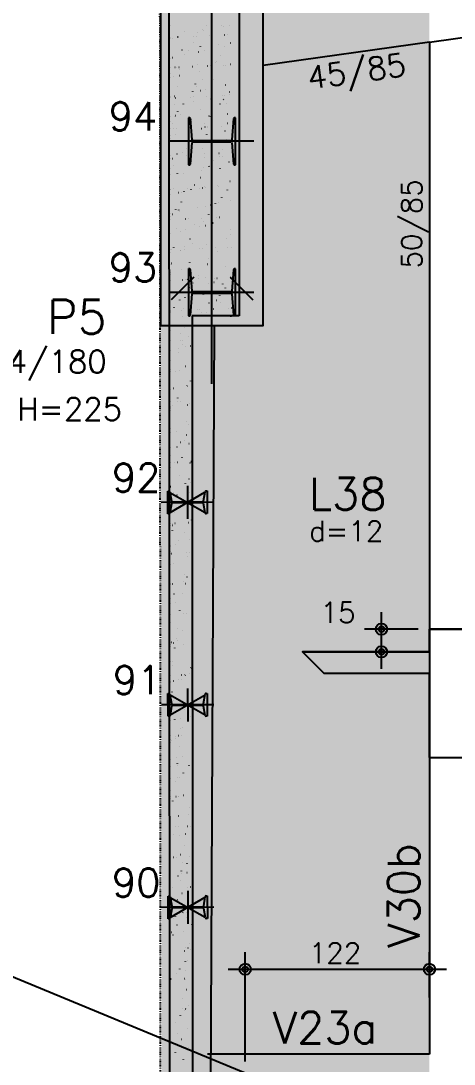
# Model space of a CAD drawing. Extents: x -40810 to 33675, y -2018 to 21213.
# Drawn here: x 14548 to 14835, y 648 to 1338 of the extents above; entities that cross this region are included whole.
import ezdxf

# ---------------------------------------------------------------- set-up
doc = ezdxf.new("R2010")
doc.units = 0
doc.linetypes.add('ESTILO_TQS_0003', pattern=[1.5, 0.5, -0.4, 0.1, -0.5])
doc.layers.get('0').update_dxf_attribs({"color": 1, "lineweight": 9})
for name, color, linetype in [('1', 5, 'Continuous'), ('10', 7, 'Continuous'), ('11', 22, 'Continuous'), ('12', 3, 'Continuous'), ('13', 7, 'Continuous'), ('133', 176, 'Continuous'), ('18', 9, 'Continuous'), ('19', 5, 'Continuous'), ('24', 5, 'ESTILO_TQS_0003'), ('242', 3, 'Continuous'), ('26', 1, 'Continuous'), ('30', 15, 'Continuous'), ('32', 4, 'Continuous'), ('42', 7, 'Continuous'), ('49', 20, 'Continuous'), ('51', 6, 'Continuous'), ('52', 21, 'Continuous'), ('6', 6, 'Continuous'), ('8', 5, 'Continuous'), ('9', 3, 'Continuous')]:
    doc.layers.add(name, color=color, linetype=linetype)
doc.styles.get("Standard").update_dxf_attribs({"font": 'romans.shx', "width": 0.8})

# ---------------------------------------------------------------- blocks, each defined once
blk = doc.blocks.new('_H9EFD498501-009')
for p, q in [((191.437375, 1799.144836), (191.437375, 1799.144836)), ((191.437375, 1799.144836), (191.437375, 1799.144836)), ((200.748983, 1794.958115), (200.758773, 1795.032473)), ((212.789581, 1796.376133), (212.79937, 1796.450491)), ((213.153777, 1795.820512), (213.199434, 1795.880014)), ((215.550775, 1798.944341), (215.596433, 1799.003842)), ((225.006389, 1799.132602), (225.016178, 1799.20696)), ((226.615727, 1798.27841), (226.688949, 1798.294643)), ((230.276837, 1799.090059), (230.350059, 1799.106292)), ((191.437375, 1791.388066), (191.437375, 1791.388066)), ((191.437375, 1791.388066), (191.437375, 1791.388066)), ((191.437375, 1790.479557), (191.437375, 1790.479557)), ((191.437375, 1790.479557), (191.437375, 1790.479557)), ((191.437375, 1790.479557), (191.437375, 1790.479557)), ((192.567403, 1790.730079), (192.640626, 1790.746312)), ((196.228513, 1791.541727), (196.301736, 1791.55796)), ((196.431315, 1791.606106), (196.506244, 1791.609377)), ((206.546678, 1792.047752), (206.621607, 1792.051024)), ((208.419894, 1792.129539), (208.494822, 1792.13281)), ((209.40851, 1794.463662), (209.481732, 1794.479895)), ((217.26147, 1792.51557), (217.336399, 1792.518842)), ((227.376834, 1792.957216), (227.451762, 1792.960488)), ((229.250049, 1793.039003), (229.324978, 1793.042274)), ((199.158195, 1782.874881), (199.167985, 1782.949239)), ((203.154871, 1782.789684), (203.200528, 1782.849185)), ((206.898754, 1787.668807), (206.944411, 1787.728308)), ((210.130507, 1781.733167), (210.203729, 1781.7494)), ((211.301582, 1785.073662), (211.311372, 1785.14802)), ((213.791617, 1782.544816), (213.864839, 1782.561049)), ((223.34218, 1786.49168), (223.351969, 1786.566038)), ((226.971613, 1785.466751), (227.044835, 1785.482984)), ((231.130713, 1787.622822), (231.17637, 1787.682323)), ((191.437375, 1777.589), (191.437375, 1777.589)), ((191.437375, 1777.589), (191.437375, 1777.589)), ((192.92329, 1777.918419), (192.996512, 1777.934652)), ((200.757873, 1779.665855), (200.80353, 1779.725356)), ((221.131807, 1774.591993), (221.177464, 1774.651494)), ((221.854181, 1775.189208), (221.863971, 1775.263567)), ((224.87569, 1779.471116), (224.921347, 1779.530618)), ((191.437375, 1771.283931), (191.437375, 1771.283931)), ((191.437375, 1771.283931), (191.437375, 1771.283931)), ((191.437375, 1771.283931), (191.437375, 1771.283931)), ((191.437375, 1767.519146), (191.437375, 1767.519146)), ((194.502849, 1771.514149), (194.548506, 1771.573651)), ((195.258862, 1771.450781), (195.333791, 1771.454052)), ((197.132077, 1771.532567), (197.207006, 1771.535839)), ((197.493986, 1770.233959), (197.503776, 1770.308317)), ((205.973654, 1771.918599), (206.048583, 1771.92187)), ((209.710794, 1772.990427), (209.720584, 1773.064786)), ((210.486394, 1768.921508), (210.559616, 1768.937741)), ((216.089017, 1772.360245), (216.163946, 1772.363517)), ((217.962233, 1772.442031), (218.037161, 1772.445303)), ((218.734809, 1771.468164), (218.780466, 1771.527666)), ((226.80381, 1772.828063), (226.878738, 1772.831335)), ((227.693611, 1772.736256), (227.766833, 1772.752489)), ((231.354721, 1773.547904), (231.427943, 1773.564137)), ((191.437375, 1764.698442), (191.437375, 1764.698442)), ((191.437375, 1764.698442), (191.437375, 1764.698442)), ((191.437375, 1764.698442), (191.437375, 1764.698442)), ((193.645288, 1765.187924), (193.71851, 1765.204157)), ((197.306398, 1765.999573), (197.37962, 1766.015806)), ((212.479785, 1763.316459), (212.525442, 1763.37596)), ((220.263393, 1763.105974), (220.273183, 1763.180332)), ((196.005988, 1758.931487), (196.015777, 1759.005846)), ((206.338904, 1755.313507), (206.384561, 1755.373008)), ((208.046585, 1760.349505), (208.056375, 1760.423864)), ((208.735902, 1758.437336), (208.781559, 1758.496837)), ((211.208391, 1756.191013), (211.281613, 1756.207246)), ((214.869501, 1757.002662), (214.942723, 1757.018895)), ((228.049497, 1759.924596), (228.12272, 1759.940829)), ((230.456721, 1755.118768), (230.502378, 1755.17827)), ((191.437375, 1751.807884), (191.437375, 1751.807884)), ((191.437375, 1751.807884), (191.437375, 1751.807884)), ((191.437375, 1751.179797), (191.437375, 1751.179797)), ((191.437375, 1751.179797), (191.437375, 1751.179797)), ((194.001174, 1752.376265), (194.074396, 1752.392498)), ((194.4152, 1746.848253), (194.424989, 1746.922612)), ((194.685838, 1751.321627), (194.760766, 1751.324899)), ((200.08388, 1747.161801), (200.129537, 1747.221303)), ((204.801201, 1751.763274), (204.87613, 1751.766545)), ((206.558587, 1749.047034), (206.568376, 1749.121392)), ((206.674417, 1751.84506), (206.749345, 1751.848332)), ((215.515993, 1752.231092), (215.590922, 1752.234363)), ((218.599184, 1750.465052), (218.608974, 1750.53941)), ((224.31584, 1747.115816), (224.361497, 1747.175318)), ((225.631357, 1752.672738), (225.706285, 1752.676009)), ((226.712838, 1750.239645), (226.758495, 1750.299147)), ((227.504572, 1752.754524), (227.579501, 1752.757796)), ((228.771495, 1747.194102), (228.844717, 1747.210335)), ((230.815992, 1753.221521), (230.825781, 1753.295879)), ((196.339998, 1742.282678), (196.385655, 1742.34218)), ((198.384282, 1740.457419), (198.457504, 1740.473652)), ((211.564278, 1743.379354), (211.6375, 1743.395586)), ((229.151783, 1740.580599), (229.161573, 1740.654957)), ((191.437375, 1738.917327), (191.437375, 1738.917327)), ((191.437375, 1738.917327), (191.437375, 1738.917327)), ((191.437375, 1738.917327), (191.437375, 1738.917327)), ((191.437375, 1735.893457), (191.437375, 1735.893457)), ((191.437375, 1735.893457), (191.437375, 1735.893457)), ((192.750991, 1734.207331), (192.76078, 1734.28169)), ((193.942999, 1739.158849), (193.988657, 1739.218351)), ((194.723172, 1739.64577), (194.796394, 1739.662003)), ((204.967799, 1736.9638), (204.977588, 1737.038158)), ((214.316934, 1734.084988), (214.362591, 1734.144489)), ((217.111186, 1739.162581), (217.120975, 1739.236939)), ((218.060816, 1738.964111), (218.106473, 1739.023612)), ((229.127382, 1734.382442), (229.200604, 1734.398675)), ((191.437375, 1731.075662), (191.437375, 1731.075662)), ((191.437375, 1731.075662), (191.437375, 1731.075662)), ((191.437375, 1731.075662), (191.437375, 1731.075662)), ((191.437375, 1726.026769), (191.437375, 1726.026769)), ((191.437375, 1726.026769), (191.437375, 1726.026769)), ((193.513385, 1731.166302), (193.588314, 1731.169574)), ((195.079058, 1726.834111), (195.15228, 1726.850344)), ((195.3866, 1731.248089), (195.461529, 1731.25136)), ((204.228177, 1731.63412), (204.303106, 1731.637392)), ((211.919935, 1730.961159), (211.965593, 1731.02066)), ((212.286275, 1730.648859), (212.359498, 1730.665092)), ((214.34354, 1732.075767), (214.418469, 1732.079038)), ((215.520398, 1727.079346), (215.530187, 1727.153705)), ((215.947385, 1731.460507), (216.020608, 1731.47674)), ((216.216756, 1732.157553), (216.291684, 1732.160824)), ((225.058332, 1732.543585), (225.133261, 1732.546856)), ((227.663784, 1729.278127), (227.673574, 1729.352486)), ((191.437375, 1724.229431), (191.437375, 1724.229431)), ((203.30359, 1724.322878), (203.313379, 1724.397236)), ((205.664912, 1722.809453), (205.710569, 1722.868955)), ((229.849379, 1721.651947), (229.922601, 1721.66818)), ((229.896871, 1722.763468), (229.942528, 1722.82297)), ((191.437375, 1713.136211), (191.437375, 1713.136211)), ((191.437375, 1713.136211), (191.437375, 1713.136211)), ((191.437375, 1713.136211), (191.437375, 1713.136211)), ((195.801056, 1714.103616), (195.874278, 1714.119849)), ((199.462166, 1714.915265), (199.535388, 1714.931497)), ((199.524031, 1714.806501), (199.569688, 1714.866003)), ((201.815591, 1713.020406), (201.825381, 1713.094765)), ((201.921029, 1717.93033), (201.966686, 1717.989832)), ((212.642162, 1717.837199), (212.715384, 1717.853432)), ((213.856189, 1714.438424), (213.865978, 1714.512783)), ((223.641848, 1714.611763), (223.687505, 1714.671264)), ((223.88588, 1712.388259), (223.960808, 1712.391531)), ((225.759095, 1712.470046), (225.834024, 1712.473317)), ((226.072997, 1717.194893), (226.082786, 1717.269251)), ((191.437375, 1710.971527), (191.437375, 1710.971527)), ((191.437375, 1710.971527), (191.437375, 1710.971527)), ((192.940361, 1711.037149), (193.015289, 1711.04042)), ((193.269007, 1706.654796), (193.314664, 1706.714297)), ((203.055724, 1711.478795), (203.130653, 1711.482067)), ((204.92894, 1711.560582), (205.003868, 1711.563853)), ((213.770516, 1711.946613), (213.845445, 1711.949885)), ((217.02527, 1705.918353), (217.098492, 1705.934586)), ((217.500967, 1706.608811), (217.546624, 1706.668312)), ((219.897965, 1709.73264), (219.943622, 1709.792141)), ((230.205266, 1708.840288), (230.278488, 1708.856521)), ((191.437375, 1704.267767), (191.437375, 1704.267767)), ((191.437375, 1700.245654), (191.437375, 1700.245654)), ((191.437375, 1700.245654), (191.437375, 1700.245654)), ((196.156942, 1701.291956), (196.230165, 1701.308189)), ((200.224803, 1700.937172), (200.234593, 1701.011531)), ((211.245943, 1698.457105), (211.2916, 1698.516607)), ((212.36819, 1703.135953), (212.37798, 1703.210311)), ((213.36416, 1705.106705), (213.437382, 1705.122938)), ((224.408788, 1704.553971), (224.418577, 1704.628329)), ((207.50206, 1693.577982), (207.547717, 1693.637484)), ((212.598063, 1691.791288), (212.672992, 1691.79456)), ((213.720046, 1692.295045), (213.793268, 1692.311278)), ((214.471279, 1691.873074), (214.546207, 1691.876346)), ((222.920789, 1693.2515), (222.930578, 1693.325858)), ((223.312855, 1692.259106), (223.387784, 1692.262377)), ((230.927263, 1696.109793), (231.000485, 1696.126026)), ((191.437375, 1690.867392), (191.437375, 1690.867392)), ((191.437375, 1690.867392), (191.437375, 1690.867392)), ((191.437375, 1690.867392), (191.437375, 1690.867392)), ((191.437375, 1687.355096), (191.437375, 1687.355096)), ((191.437375, 1687.355096), (191.437375, 1687.355096)), ((191.437375, 1687.355096), (191.437375, 1687.355096)), ((191.767908, 1690.881824), (191.842836, 1690.885095)), ((193.641123, 1690.96361), (193.716052, 1690.966882)), ((196.87894, 1688.561462), (196.952162, 1688.577695)), ((198.560594, 1688.29625), (198.570384, 1688.370609)), ((200.54005, 1689.37311), (200.613272, 1689.389343)), ((202.4827, 1691.349642), (202.557629, 1691.352913)), ((205.105062, 1690.454153), (205.150719, 1690.513655)), ((210.777402, 1691.052719), (210.787192, 1691.127077)), ((225.478996, 1685.380292), (225.524653, 1685.439793)), ((229.222879, 1690.259415), (229.268536, 1690.318916)), ((198.850038, 1682.302448), (198.895696, 1682.361949)), ((209.113193, 1678.411797), (209.122983, 1678.486155)), ((214.442044, 1679.56455), (214.515266, 1679.580783)), ((218.103154, 1680.376199), (218.176376, 1680.392432)), ((221.330001, 1681.168265), (221.33979, 1681.242624)), ((223.081998, 1682.256463), (223.127655, 1682.315964)), ((231.28315, 1683.298134), (231.356372, 1683.314367)), ((191.437375, 1674.464538), (191.437375, 1674.464538)), ((191.437375, 1674.464538), (191.437375, 1674.464538)), ((191.437375, 1672.642077), (191.437375, 1672.642077)), ((191.437375, 1672.642077), (191.437375, 1672.642077)), ((191.437375, 1670.763258), (191.437375, 1670.763258)), ((191.437375, 1670.763258), (191.437375, 1670.763258)), ((191.437375, 1670.763258), (191.437375, 1670.763258)), ((192.709158, 1674.299496), (192.754815, 1674.358998)), ((195.106156, 1677.423325), (195.151813, 1677.482826)), ((197.072596, 1676.993779), (197.082385, 1677.068137)), ((197.234827, 1675.749802), (197.308049, 1675.766035)), ((201.310247, 1671.194317), (201.385176, 1671.197588)), ((203.183462, 1671.276103), (203.258391, 1671.279374)), ((212.025039, 1671.662135), (212.099968, 1671.665406)), ((216.826974, 1674.104757), (216.872631, 1674.164259)), ((222.140402, 1672.103781), (222.215331, 1672.107052)), ((224.013618, 1672.185567), (224.088547, 1672.188839)), ((195.481808, 1664.910544), (195.491597, 1664.984903)), ((201.617934, 1663.830956), (201.691156, 1663.847189)), ((207.625195, 1667.109325), (207.634984, 1667.183684)), ((210.686093, 1666.101806), (210.731751, 1666.161307)), ((213.083092, 1669.225634), (213.128749, 1669.285136)), ((214.79793, 1666.752891), (214.871152, 1666.769124)), ((219.665792, 1668.527343), (219.675582, 1668.601702)), ((230.929106, 1664.041307), (230.938896, 1664.115666)), ((191.437375, 1661.573981), (191.437375, 1661.573981)), ((191.437375, 1661.573981), (191.437375, 1661.573981)), ((191.437375, 1661.573981), (191.437375, 1661.573981)), ((197.956824, 1663.019308), (198.030046, 1663.035541)), ((204.43107, 1657.9501), (204.476727, 1658.009601)), ((218.177793, 1657.224872), (218.187583, 1657.29923)), ((228.663029, 1657.904115), (228.708686, 1657.963616)), ((231.060028, 1661.027944), (231.105685, 1661.087445)), ((191.437375, 1650.659123), (191.437375, 1650.659123)), ((191.895646, 1650.679132), (191.970575, 1650.682403)), ((193.817599, 1652.269623), (193.827388, 1652.343981)), ((198.312711, 1650.207648), (198.385933, 1650.223881)), ((200.687187, 1653.070977), (200.732844, 1653.130478)), ((200.737223, 1651.065163), (200.812152, 1651.068435)), ((206.034407, 1655.026091), (206.044196, 1655.100449)), ((210.852586, 1651.50681), (210.927515, 1651.510081)), ((212.725802, 1651.588596), (212.80073, 1651.591867)), ((215.519928, 1654.022396), (215.59315, 1654.038629)), ((219.181038, 1654.834045), (219.25426, 1654.850278)), ((221.567378, 1651.974627), (221.642307, 1651.977899)), ((229.338318, 1651.958073), (229.348108, 1652.032431)), ((231.682742, 1652.416274), (231.75767, 1652.419545)), ((191.437375, 1648.683423), (191.437375, 1648.683423)), ((191.437375, 1648.683423), (191.437375, 1648.683423)), ((198.290189, 1649.947148), (198.335846, 1650.00665)), ((216.587005, 1645.141638), (216.596795, 1645.215996)), ((218.664123, 1644.873286), (218.70978, 1644.932788)), ((222.408006, 1649.752409), (222.453663, 1649.811911)), ((191.437375, 1641.016388), (191.437375, 1641.016388)), ((192.035165, 1641.795443), (192.080822, 1641.854944)), ((192.3296, 1640.967151), (192.33939, 1641.041509)), ((199.034708, 1637.477153), (199.107931, 1637.493386)), ((202.695818, 1638.288802), (202.769041, 1638.305035)), ((204.370198, 1642.385169), (204.379987, 1642.459527)), ((215.875814, 1641.210737), (215.949037, 1641.22697)), ((216.267125, 1641.749458), (216.312782, 1641.808959)), ((227.674109, 1639.317151), (227.683899, 1639.391509)), ((191.437375, 1635.792865), (191.437375, 1635.792865)), ((191.437375, 1635.792865), (191.437375, 1635.792865)), ((191.437375, 1635.792865), (191.437375, 1635.792865)), ((191.437375, 1634.190031), (191.437375, 1634.190031)), ((191.437375, 1634.190031), (191.437375, 1634.190031)), ((191.437375, 1634.190031), (191.437375, 1634.190031)), ((191.437375, 1630.554988), (191.437375, 1630.554988)), ((191.437375, 1630.554988), (191.437375, 1630.554988)), ((191.437375, 1630.554988), (191.437375, 1630.554988)), ((199.56477, 1630.909838), (199.639699, 1630.91311)), ((201.437985, 1630.991624), (201.512914, 1630.994896)), ((202.882199, 1631.082698), (202.891989, 1631.157056)), ((210.012101, 1633.597752), (210.057758, 1633.657253)), ((210.279562, 1631.377656), (210.354491, 1631.380928)), ((214.922797, 1632.500716), (214.932586, 1632.575074)), ((220.394925, 1631.819302), (220.469854, 1631.822574)), ((222.268141, 1631.901089), (222.343069, 1631.90436)), ((231.109718, 1632.28712), (231.184646, 1632.290392)), ((191.437375, 1622.902307), (191.437375, 1622.902307)), ((191.437375, 1622.902307), (191.437375, 1622.902307)), ((199.390595, 1624.665494), (199.463817, 1624.681727)), ((203.87122, 1625.5948), (203.916877, 1625.654302)), ((206.268218, 1628.718629), (206.313875, 1628.77813)), ((216.597812, 1628.480242), (216.671034, 1628.496475)), ((220.258922, 1629.291891), (220.332144, 1629.308124)), ((226.186111, 1628.01468), (226.1959, 1628.089038)), ((227.989037, 1625.400061), (228.034694, 1625.459563)), ((197.616197, 1617.443095), (197.661854, 1617.502596)), ((201.291411, 1618.999463), (201.301201, 1619.073822)), ((213.434798, 1621.198244), (213.444587, 1621.272603)), ((216.953699, 1615.668582), (217.026921, 1615.684815)), ((221.848156, 1617.39711), (221.893813, 1617.456611)), ((224.245154, 1620.520938), (224.290811, 1620.58044)), ((224.595323, 1615.931445), (224.605112, 1616.005804)), ((191.437375, 1610.450854), (191.437375, 1610.450854)), ((191.437375, 1610.450854), (191.437375, 1610.450854)), ((191.437375, 1610.01175), (191.437375, 1610.01175)), ((191.437375, 1610.01175), (191.437375, 1610.01175)), ((191.437375, 1610.01175), (191.437375, 1610.01175)), ((191.437375, 1609.390698), (191.437375, 1609.390698)), ((191.437375, 1609.390698), (191.437375, 1609.390698)), ((191.475316, 1609.440143), (191.520973, 1609.499644)), ((193.872314, 1612.563972), (193.917971, 1612.623473)), ((198.991746, 1610.780685), (199.066675, 1610.783956)), ((200.112592, 1611.934999), (200.185815, 1611.951232)), ((203.773703, 1612.746648), (203.846925, 1612.762881)), ((209.107109, 1611.222331), (209.182038, 1611.225602)), ((210.980325, 1611.304117), (211.055253, 1611.307389)), ((211.84401, 1609.11501), (211.853799, 1609.189368)), ((215.593132, 1609.245404), (215.63879, 1609.304906)), ((219.821901, 1611.690149), (219.89683, 1611.69342)), ((229.937265, 1612.131795), (230.012193, 1612.135067)), ((231.81048, 1612.213582), (231.885409, 1612.216853)), ((199.627202, 1606.358541), (199.636992, 1606.4329)), ((211.562931, 1606.980001), (211.562931, 1606.980001)), ((211.562931, 1606.980001), (211.562931, 1606.980001)), ((213.854828, 1606.980001), (213.854828, 1606.980001)), ((223.416843, 1606.980001), (223.416843, 1606.980001)), ((223.416843, 1606.980001), (223.416843, 1606.980001)), ((191.437375, 1597.121192), (191.437375, 1597.121192)), ((191.437375, 1597.121192), (191.437375, 1597.121192)), ((198.139204, 1595.05607), (198.148993, 1595.130428)), ((200.468479, 1599.12334), (200.541701, 1599.139573)), ((191.437375, 1590.346719), (191.437375, 1590.346719)), ((191.437375, 1590.346719), (191.437375, 1590.346719)), ((191.437375, 1590.346719), (191.437375, 1590.346719)), ((197.819293, 1590.62536), (197.894222, 1590.628631)), ((199.453345, 1588.211624), (199.499002, 1588.271125)), ((199.692508, 1590.707146), (199.767437, 1590.710417)), ((203.197228, 1593.090747), (203.242885, 1593.150248)), ((191.437375, 1584.230634), (191.437375, 1584.230634)), ((191.437375, 1584.230634), (191.437375, 1584.230634)), ((191.437375, 1584.230634), (191.437375, 1584.230634)), ((196.548416, 1582.972836), (196.558205, 1583.047194)), ((197.056347, 1585.087795), (197.102004, 1585.147296)), ((201.190477, 1586.392845), (201.263699, 1586.409078)), ((204.851587, 1587.204493), (204.924809, 1587.220726)), ((191.437375, 1577.765009), (191.437375, 1577.765009)), ((191.437375, 1577.765009), (191.437375, 1577.765009)), ((191.437375, 1571.340077), (191.437375, 1571.340077)), ((191.437375, 1571.340077), (191.437375, 1571.340077)), ((191.437375, 1570.242584), (191.437375, 1570.242584)), ((191.437375, 1570.242584), (191.437375, 1570.242584)), ((194.884207, 1570.331914), (194.893996, 1570.406272)), ((197.246269, 1570.496206), (197.321198, 1570.499478)), ((201.546363, 1573.581185), (201.619585, 1573.597418)), ((202.268361, 1560.850691), (202.341583, 1560.866924)), ((202.637378, 1560.735447), (202.683035, 1560.794948)), ((205.034376, 1563.859276), (205.080033, 1563.918777)), ((205.436806, 1560.44746), (205.446595, 1560.521819)), ((191.437375, 1558.449519), (191.437375, 1558.449519)), ((191.437375, 1558.449519), (191.437375, 1558.449519)), ((191.437375, 1558.449519), (191.437375, 1558.449519)), ((193.396208, 1559.029442), (193.405998, 1559.103801)), ((191.437375, 1550.13845), (191.437375, 1550.13845)), ((191.437375, 1550.13845), (191.437375, 1550.13845)), ((191.437375, 1550.13845), (191.437375, 1550.13845)), ((191.80542, 1546.946208), (191.81521, 1547.020566)), ((192.638472, 1547.704618), (192.684129, 1547.76412)), ((196.073816, 1550.340881), (196.148745, 1550.344153)), ((196.382355, 1552.583741), (196.428012, 1552.643243)), ((197.947031, 1550.422667), (198.02196, 1550.425939)), ((202.624247, 1548.039031), (202.69747, 1548.055264)), ((203.948807, 1549.144989), (203.958596, 1549.219347)), ((191.437375, 1546.139319), (191.437375, 1546.139319)), ((191.437375, 1546.139319), (191.437375, 1546.139319)), ((191.437375, 1546.139319), (191.437375, 1546.139319)), ((191.437375, 1545.558961), (191.437375, 1545.558961)), ((191.437375, 1545.558961), (191.437375, 1545.558961)), ((191.437375, 1544.150631), (191.437375, 1544.150631)), ((191.437375, 1544.150631), (191.437375, 1544.150631)), ((191.437375, 1532.668404), (191.437375, 1532.668404)), ((191.437375, 1532.668404), (191.437375, 1532.668404)), ((191.437375, 1532.668404), (191.437375, 1532.668404)), ((202.358019, 1537.061755), (202.367808, 1537.136113)), ((203.346245, 1535.308536), (203.419467, 1535.324769)), ((191.437375, 1530.034315), (191.437375, 1530.034315)), ((191.437375, 1530.034315), (191.437375, 1530.034315)), ((195.500792, 1530.211728), (195.575721, 1530.214999)), ((201.963386, 1528.231393), (202.009043, 1528.290895)), ((205.616155, 1530.653374), (205.691084, 1530.656645)), ((191.437375, 1519.777846), (191.437375, 1519.777846)), ((191.437375, 1519.777846), (191.437375, 1519.777846)), ((195.822505, 1520.228441), (195.868162, 1520.287943)), ((198.219503, 1523.35227), (198.26516, 1523.411772)), ((200.69381, 1524.420833), (200.703599, 1524.495191)), ((203.702132, 1522.496877), (203.775354, 1522.51311)), ((191.437375, 1514.513629), (191.437375, 1514.513629)), ((191.437375, 1514.513629), (191.437375, 1514.513629)), ((199.205811, 1513.118361), (199.215601, 1513.19272)), ((191.437375, 1509.93018), (191.437375, 1509.93018)), ((191.437375, 1509.93018), (191.437375, 1509.93018)), ((191.437375, 1509.93018), (191.437375, 1509.93018)), ((191.437375, 1506.887288), (191.437375, 1506.887288)), ((191.437375, 1506.887288), (191.437375, 1506.887288)), ((191.437375, 1506.887288), (191.437375, 1506.887288)), ((194.328339, 1510.056403), (194.403268, 1510.059674)), ((196.201554, 1510.138189), (196.276483, 1510.14146)), ((204.424129, 1509.766382), (204.497351, 1509.782615)), ((205.043131, 1510.52422), (205.11806, 1510.527492)), ((197.615023, 1501.035127), (197.624813, 1501.109485)), ((203.800534, 1498.999922), (203.846192, 1499.059424)), ((191.437375, 1493.996731), (191.437375, 1493.996731)), ((191.60002, 1494.032788), (191.673242, 1494.049021)), ((201.403536, 1495.876093), (201.449193, 1495.935595)), ((204.780016, 1496.954723), (204.853238, 1496.970956)), ((191.437375, 1489.826046), (191.437375, 1489.826046)), ((191.437375, 1489.826046), (191.437375, 1489.826046)), ((193.755315, 1489.927249), (193.830243, 1489.930521)), ((195.148513, 1487.724388), (195.19417, 1487.783889)), ((195.950814, 1488.394205), (195.960604, 1488.468563)), ((203.870678, 1490.368895), (203.945607, 1490.372167)), ((205.743894, 1490.450682), (205.818822, 1490.453953)), ((191.437375, 1482.88794), (191.450287, 1482.904766)), ((191.437375, 1481.106173), (191.437375, 1481.106173)), ((191.437375, 1481.106173), (191.437375, 1481.106173)), ((191.437375, 1481.106173), (191.437375, 1481.106173)), ((205.502013, 1484.224228), (205.575235, 1484.240461)), ((194.462816, 1477.091734), (194.472605, 1477.166092)), ((205.623341, 1471.824935), (205.63313, 1471.899293)), ((205.8579, 1471.412569), (205.931122, 1471.428801)), ((191.437375, 1469.721911), (191.437375, 1469.721911)), ((191.437375, 1469.721911), (191.437375, 1469.721911)), ((191.437375, 1469.721911), (191.437375, 1469.721911)), ((191.437375, 1468.215615), (191.437375, 1468.215615)), ((192.582862, 1469.771924), (192.657791, 1469.775195)), ((192.677904, 1468.490634), (192.751126, 1468.506867)), ((192.872028, 1465.008499), (192.881817, 1465.082858)), ((194.456077, 1469.85371), (194.531006, 1469.856982)), ((203.297654, 1470.239742), (203.372583, 1470.243013)), ((196.985661, 1458.492917), (197.031318, 1458.552418)), ((200.729544, 1463.37204), (200.775201, 1463.431541)), ((203.959132, 1459.184013), (203.968921, 1459.258371)), ((191.437375, 1455.325058), (191.437375, 1455.325058)), ((191.437375, 1455.325058), (191.437375, 1455.325058)), ((191.437375, 1455.325058), (191.437375, 1455.325058)), ((191.437375, 1454.111232), (191.437375, 1454.111232)), ((191.437375, 1454.111232), (191.437375, 1454.111232)), ((191.437375, 1451.26225), (191.437375, 1451.26225)), ((191.437375, 1451.26225), (191.437375, 1451.26225)), ((194.588663, 1455.369088), (194.63432, 1455.42859)), ((202.125201, 1450.084417), (202.20013, 1450.087688)), ((203.998416, 1450.166203), (204.073345, 1450.169475)), ((191.437375, 1449.617776), (191.437375, 1449.617776)), ((191.437375, 1449.617776), (191.437375, 1449.617776)), ((192.009838, 1449.642771), (192.084766, 1449.646042)), ((193.755788, 1442.94848), (193.82901, 1442.964712)), ((202.471133, 1447.881541), (202.480922, 1447.9559)), ((191.437375, 1442.4345), (191.437375, 1442.4345)), ((191.437375, 1429.543942), (191.437375, 1429.543942)), ((191.437375, 1429.543942), (191.437375, 1429.543942)), ((191.437375, 1429.543942), (191.437375, 1429.543942)), ((191.437375, 1429.513642), (191.437375, 1429.513642)), ((192.7106, 1429.569232), (192.785529, 1429.572503)), ((200.169694, 1431.01674), (200.215351, 1431.076242)), ((200.880345, 1435.798307), (200.890134, 1435.872665)), ((201.552177, 1429.955263), (201.627106, 1429.958535)), ((202.566693, 1434.140569), (202.61235, 1434.20007)), ((193.914671, 1422.865035), (193.960328, 1422.924536)), ((199.216136, 1423.157385), (199.225926, 1423.231743)), ((191.437375, 1419.63656), (191.437375, 1419.63656)), ((191.437375, 1416.653384), (191.437375, 1416.653384)), ((194.833672, 1417.406325), (194.906894, 1417.422558)), ((191.437375, 1409.409507), (191.437375, 1409.409507)), ((191.437375, 1409.409507), (191.437375, 1409.409507)), ((191.437375, 1409.409507), (191.437375, 1409.409507)), ((197.728137, 1411.854914), (197.737927, 1411.929272)), ((200.379724, 1409.799938), (200.454653, 1409.80321)), ((202.252939, 1409.881725), (202.327868, 1409.884996)), ((191.437375, 1403.762827), (191.437375, 1403.762827)), ((191.437375, 1403.762827), (191.437375, 1403.762827)), ((191.528449, 1403.783017), (191.601671, 1403.79925)), ((205.750726, 1406.664392), (205.796383, 1406.723894)), ((196.13735, 1399.771679), (196.147139, 1399.846038)), ((199.495702, 1398.512687), (199.541359, 1398.572188)), ((191.437375, 1390.872269), (191.437375, 1390.872269)), ((191.437375, 1390.872269), (191.437375, 1390.872269)), ((191.437375, 1390.872269), (191.437375, 1390.872269)), ((191.437375, 1389.305372), (191.437375, 1389.305372)), ((191.437375, 1389.305372), (191.437375, 1389.305372)), ((191.437375, 1388.010871), (191.437375, 1388.010871)), ((191.437375, 1388.010871), (191.437375, 1388.010871)), ((192.250446, 1391.052523), (192.323668, 1391.068756)), ((193.354821, 1390.509735), (193.400478, 1390.569236)), ((195.751819, 1393.633564), (195.797476, 1393.693065)), ((195.911556, 1391.864171), (195.984778, 1391.880404)), ((199.8067, 1389.670785), (199.881629, 1389.674056)), ((194.473141, 1387.130757), (194.48293, 1387.205116)), ((205.736455, 1382.644721), (205.746244, 1382.71908)), ((191.437375, 1377.981711), (191.437375, 1377.981711)), ((191.437375, 1377.981711), (191.437375, 1377.981711)), ((192.606333, 1378.240863), (192.679555, 1378.257096)), ((192.985142, 1375.828286), (192.994931, 1375.902644)), ((205.076733, 1374.160339), (205.12239, 1374.21984)), ((191.437375, 1369.201238), (191.437375, 1369.201238)), ((191.437375, 1369.201238), (191.437375, 1369.201238)), ((191.437375, 1369.201238), (191.437375, 1369.201238)), ((198.634247, 1369.51546), (198.709176, 1369.518731)), ((200.507462, 1369.597246), (200.582391, 1369.600518)), ((201.332851, 1369.281216), (201.378508, 1369.340717)), ((204.145667, 1370.561487), (204.155456, 1370.635845)), ((191.437375, 1365.091154), (191.437375, 1365.091154)), ((191.437375, 1365.091154), (191.437375, 1365.091154)), ((191.437375, 1365.091154), (191.437375, 1365.091154)), ((191.437375, 1364.071832), (191.437375, 1364.071832)), ((191.437375, 1364.071832), (191.437375, 1364.071832)), ((191.437375, 1364.071832), (191.437375, 1364.071832)), ((193.32833, 1365.510368), (193.401553, 1365.526601)), ((196.98944, 1366.322017), (197.062663, 1366.33825)), ((198.935852, 1366.157387), (198.98151, 1366.216888)), ((191.437375, 1356.385181), (191.437375, 1356.385181)), ((192.680829, 1358.005681), (192.726486, 1358.065183)), ((202.481458, 1357.920565), (202.491247, 1357.994923)), ((191.437375, 1352.200596), (191.437375, 1352.200596)), ((191.437375, 1352.200596), (191.437375, 1352.200596)), ((191.437375, 1349.097103), (191.437375, 1349.097103)), ((191.437375, 1349.097103), (191.437375, 1349.097103)), ((193.684217, 1352.698709), (193.757439, 1352.714942)), ((198.061223, 1349.386306), (198.136152, 1349.389578)), ((200.993459, 1346.618094), (201.003249, 1346.692452)), ((194.406214, 1339.968214), (194.479437, 1339.984447)), ((198.067325, 1340.779863), (198.140547, 1340.796096)), ((204.516884, 1341.805039), (204.562541, 1341.86454)), ((191.437375, 1339.310038), (191.437375, 1339.310038)), ((191.437375, 1339.310038), (191.437375, 1339.310038)), ((191.437375, 1339.310038), (191.437375, 1339.310038)), ((198.26186, 1333.653333), (198.307517, 1333.712835)), ((199.402671, 1334.534859), (199.412461, 1334.609218)), ((191.437375, 1328.992968), (191.437375, 1328.992968)), ((191.437375, 1328.992968), (191.437375, 1328.992968)), ((191.437375, 1328.992968), (191.437375, 1328.992968)), ((191.437375, 1326.419481), (191.437375, 1326.419481)), ((191.437375, 1326.419481), (191.437375, 1326.419481)), ((192.120979, 1325.650381), (192.166636, 1325.709883)), ((194.517977, 1328.77421), (194.563634, 1328.833712)), ((194.762101, 1327.156555), (194.835323, 1327.172788)), ((196.88877, 1329.230981), (196.963699, 1329.234253)), ((198.761985, 1329.312768), (198.836914, 1329.316039)), ((191.437375, 1324.759492), (191.437375, 1324.759492)), ((191.437375, 1324.759492), (191.437375, 1324.759492)), ((197.738462, 1321.893937), (197.748252, 1321.968296)), ((191.437375, 1313.528923), (191.437375, 1313.528923)), ((191.437375, 1313.528923), (191.437375, 1313.528923)), ((191.437375, 1313.528923), (191.437375, 1313.528923)), ((195.484099, 1314.42606), (195.557321, 1314.442293)), ((199.145209, 1315.237708), (199.218431, 1315.253941)), ((191.437375, 1308.888834), (191.437375, 1308.888834)), ((191.437375, 1308.888834), (191.437375, 1308.888834)), ((196.250464, 1310.591466), (196.260253, 1310.665824)), ((196.315746, 1309.101828), (196.390675, 1309.105099)), ((203.842891, 1309.300985), (203.888549, 1309.360487)), ((191.437375, 1300.638365), (191.437375, 1300.638365)), ((191.437375, 1300.638365), (191.437375, 1300.638365)), ((194.659676, 1298.508232), (194.669465, 1298.58259)), ((195.839985, 1301.6144), (195.913207, 1301.630633)), ((197.702011, 1301.298033), (197.747668, 1301.357535)), ((200.099009, 1304.421862), (200.144666, 1304.481364)), ((191.437375, 1293.133802), (191.437375, 1293.133802)), ((191.446987, 1293.146328), (191.492644, 1293.205829)), ((205.746779, 1292.683745), (205.756569, 1292.758103)), ((191.437375, 1288.784699), (191.437375, 1288.784699)), ((191.437375, 1288.784699), (191.437375, 1288.784699)), ((191.437375, 1288.784699), (191.437375, 1288.784699)), ((191.437375, 1287.747808), (191.437375, 1287.747808)), ((191.437375, 1287.747808), (191.437375, 1287.747808)), ((191.437375, 1287.747808), (191.437375, 1287.747808)), ((192.995467, 1285.86731), (193.005256, 1285.941668)), ((195.143293, 1288.946503), (195.218222, 1288.949774)), ((196.561983, 1288.883906), (196.635205, 1288.900139)), ((197.016508, 1289.028289), (197.091437, 1289.03156)), ((200.223093, 1289.695554), (200.296315, 1289.711787)), ((205.858085, 1289.414321), (205.933014, 1289.417592)), ((204.258781, 1281.381274), (204.26857, 1281.455632)), ((205.68004, 1280.069514), (205.725697, 1280.129016)), ((191.437375, 1274.85725), (191.437375, 1274.85725)), ((191.437375, 1274.85725), (191.437375, 1274.85725)), ((191.437375, 1274.032432), (191.437375, 1274.032432)), ((191.437375, 1274.032432), (191.437375, 1274.032432)), ((191.437375, 1274.032432), (191.437375, 1274.032432)), ((191.507468, 1274.564838), (191.517257, 1274.639197)), ((196.917869, 1276.072246), (196.991092, 1276.088479)), ((203.283042, 1276.945685), (203.328699, 1277.005187)), ((191.437375, 1268.680564), (191.437375, 1268.680564)), ((191.437375, 1268.680564), (191.437375, 1268.680564)), ((193.284135, 1263.914857), (193.329792, 1263.974358)), ((194.570269, 1268.817349), (194.645198, 1268.820621)), ((197.028018, 1268.79398), (197.073675, 1268.853481)), ((201.300977, 1264.1534), (201.374199, 1264.169633)), ((202.667993, 1269.298039), (202.677782, 1269.372398)), ((204.685632, 1269.258996), (204.760561, 1269.262267)), ((191.437375, 1261.966692), (191.437375, 1261.966692)), ((191.437375, 1261.966692), (191.437375, 1261.966692)), ((191.437375, 1261.966692), (191.437375, 1261.966692)), ((191.437375, 1261.508112), (191.437375, 1261.508112)), ((191.437375, 1261.508112), (191.437375, 1261.508112)), ((191.437375, 1261.508112), (191.437375, 1261.508112)), ((197.639867, 1263.341751), (197.713089, 1263.357984)), ((201.003784, 1256.657117), (201.013573, 1256.731476)), ((197.995754, 1250.530092), (198.068976, 1250.546325)), ((191.437375, 1249.076135), (191.437375, 1249.076135)), ((191.437375, 1249.076135), (191.437375, 1249.076135)), ((191.437375, 1248.576429), (191.437375, 1248.576429)), ((191.437375, 1248.576429), (191.437375, 1248.576429)), ((191.437375, 1248.576429), (191.437375, 1248.576429)), ((193.397816, 1248.662024), (193.472745, 1248.665296)), ((195.271031, 1248.743811), (195.34596, 1248.747082)), ((199.515785, 1245.354646), (199.525575, 1245.429004)), ((202.609049, 1244.441632), (202.654707, 1244.501133)), ((204.112608, 1249.129842), (204.187537, 1249.133114)), ((191.437375, 1236.185577), (191.437375, 1236.185577)), ((191.437375, 1236.185577), (191.437375, 1236.185577)), ((191.437375, 1236.185577), (191.437375, 1236.185577)), ((196.468169, 1236.43868), (196.513826, 1236.498182)), ((198.717751, 1237.799597), (198.790973, 1237.81583)), ((198.865167, 1239.562509), (198.910824, 1239.62201)), ((202.378861, 1238.611246), (202.452083, 1238.627479)), ((191.437375, 1229.882423), (191.437375, 1229.882423)), ((191.437375, 1229.882423), (191.437375, 1229.882423)), ((197.924997, 1233.271412), (197.934787, 1233.34577)), ((202.940155, 1228.974517), (203.015084, 1228.977788)), ((204.813371, 1229.056303), (204.888299, 1229.059575)), ((191.437375, 1228.472295), (191.437375, 1228.472295)), ((191.437375, 1228.472295), (191.437375, 1228.472295)), ((191.437375, 1223.295019), (191.437375, 1223.295019)), ((191.437375, 1223.295019), (191.437375, 1223.295019)), ((192.824792, 1228.532871), (192.89972, 1228.536142)), ((199.073638, 1224.987938), (199.14686, 1225.004171)), ((196.260788, 1220.63049), (196.270578, 1220.704848)), ((204.446198, 1215.210161), (204.491855, 1215.269662)), ((191.437375, 1210.404461), (191.437375, 1210.404461)), ((191.437375, 1210.404461), (191.437375, 1210.404461)), ((191.437375, 1210.404461), (191.437375, 1210.404461)), ((191.437375, 1208.36816), (191.437375, 1208.36816)), ((191.437375, 1208.36816), (191.437375, 1208.36816)), ((191.437375, 1208.36816), (191.437375, 1208.36816)), ((191.652339, 1208.377546), (191.727267, 1208.380817)), ((193.525554, 1208.459332), (193.600483, 1208.462603)), ((194.77279, 1209.328018), (194.782579, 1209.402377)), ((199.795635, 1212.257443), (199.868857, 1212.273676)), ((202.0492, 1212.086332), (202.094857, 1212.145834)), ((202.367131, 1208.845364), (202.44206, 1208.848635)), ((203.456745, 1213.069092), (203.529967, 1213.085325)), ((195.794176, 1203.934627), (195.839833, 1203.994128)), ((205.933314, 1204.061219), (205.943104, 1204.135578)), ((191.437375, 1198.256733), (191.437375, 1198.256733)), ((191.437375, 1198.256733), (191.437375, 1198.256733)), ((191.437375, 1198.256733), (191.437375, 1198.256733)), ((191.437375, 1197.513904), (191.437375, 1197.513904)), ((191.437375, 1197.513904), (191.437375, 1197.513904)), ((192.050293, 1199.055504), (192.095951, 1199.115005)), ((193.182002, 1197.244784), (193.191791, 1197.319142)), ((200.151522, 1199.445784), (200.224744, 1199.462017)), ((191.437375, 1188.264025), (191.437375, 1188.264025)), ((191.437375, 1188.264025), (191.437375, 1188.264025)), ((191.437375, 1188.264025), (191.437375, 1188.264025)), ((201.194678, 1188.690038), (201.269607, 1188.69331)), ((203.067893, 1188.771825), (203.142822, 1188.775096)), ((204.269105, 1191.420297), (204.278895, 1191.494656)), ((204.534629, 1187.526937), (204.607852, 1187.54317)), ((191.437375, 1184.623346), (191.437375, 1184.623346)), ((191.437375, 1184.623346), (191.437375, 1184.623346)), ((191.437375, 1184.623346), (191.437375, 1184.623346)), ((191.437375, 1183.993032), (191.437375, 1183.993032)), ((191.517793, 1184.603862), (191.527582, 1184.67822)), ((200.873519, 1186.715289), (200.946742, 1186.731522)), ((197.631325, 1174.703156), (197.676982, 1174.762657)), ((201.229406, 1173.903629), (201.302628, 1173.919862)), ((201.375208, 1179.582279), (201.420865, 1179.64178)), ((202.781107, 1180.117826), (202.790896, 1180.192184)), ((191.437375, 1171.732788), (191.437375, 1171.732788)), ((191.437375, 1171.732788), (191.437375, 1171.732788)), ((191.437375, 1168.159891), (191.437375, 1168.159891)), ((191.780077, 1168.174853), (191.855006, 1168.178125)), ((195.234327, 1171.579327), (195.279984, 1171.638828)), ((200.621654, 1168.560885), (200.696583, 1168.564156)), ((201.190319, 1168.034592), (201.200108, 1168.10895)), ((191.437375, 1166.631044), (191.437375, 1166.631044)), ((191.437375, 1166.631044), (191.437375, 1166.631044)), ((201.951404, 1161.173135), (202.024626, 1161.189368)), ((205.612514, 1161.984783), (205.685736, 1162.001016)), ((191.437375, 1158.842231), (191.437375, 1158.842231)), ((191.437375, 1158.842231), (191.437375, 1158.842231)), ((191.437375, 1158.842231), (191.437375, 1158.842231)), ((199.52611, 1155.39367), (199.535899, 1155.468028)), ((191.437375, 1148.055756), (191.437375, 1148.055756)), ((191.437375, 1148.055756), (191.437375, 1148.055756)), ((191.437375, 1148.055756), (191.437375, 1148.055756)), ((199.449201, 1148.40556), (199.52413, 1148.408831)), ((200.815358, 1147.226979), (200.861015, 1147.28648)), ((201.322416, 1148.487346), (201.397345, 1148.490618)), ((202.30729, 1148.361475), (202.380512, 1148.377708)), ((203.212356, 1150.350808), (203.258013, 1150.410309)), ((191.437375, 1145.951673), (191.437375, 1145.951673)), ((191.437375, 1145.951673), (191.437375, 1145.951673)), ((198.038111, 1144.091198), (198.047901, 1144.165557)), ((191.437375, 1135.005354), (191.437375, 1135.005354)), ((191.437375, 1133.061115), (191.437375, 1133.061115)), ((191.437375, 1133.061115), (191.437375, 1133.061115)), ((191.437375, 1133.061115), (191.437375, 1133.061115)), ((194.560334, 1139.075273), (194.605991, 1139.134775)), ((203.029288, 1135.63098), (203.10251, 1135.647213)), ((191.437375, 1127.951621), (191.437375, 1127.951621)), ((191.437375, 1127.951621), (191.437375, 1127.951621)), ((196.447323, 1132.007964), (196.457113, 1132.082322)), ((198.876177, 1128.276406), (198.951106, 1128.279678)), ((191.437375, 1120.170558), (191.437375, 1120.170558)), ((191.437375, 1120.170558), (191.437375, 1120.170558)), ((194.783114, 1119.367042), (194.792904, 1119.4414)), ((203.385174, 1122.819321), (203.458396, 1122.835554)), ((200.141366, 1114.722925), (200.187023, 1114.782427)), ((206.046428, 1114.881006), (206.056218, 1114.955364))]:
    blk.add_line(p, q)

msp = doc.modelspace()

# ---------------------------------------------------------------- linework, layer by layer
at = {"layer": '1'}
for p, q in [((14818.927, 1324.323), (15230.427, 1382.632)), ((14818.927, 1324.323), (14708.927, 1308.736)), ((14818.927, 1324.323), (14818.927, 654.691)), ((14672.24, 223.298), (14676.586, 1136.691)), ((14818.927, 654.691), (14671.949, 654.691))]:
    msp.add_line(p, q, dxfattribs=at)
at = {"layer": '133'}
for points in [[(14672.427, -31.083), (14818.927, 4079.277), (14637.963, 4079.277)], [(14672.427, -31.083), (14637.963, 4079.277), (14642.366, -43.493)], [(14672.427, -31.083), (14818.927, -79.39), (14818.927, 4079.277)]]:
    msp.add_solid(points, dxfattribs=at)
at = {"layer": '18'}
for p, q in [((14818.927, 920.811), (14818.927, 935.811)), ((14818.927, 935.811), (14927.739, 935.811)), ((14734.938, 920.811), (14818.927, 920.811)), ((14748.938, 906.811), (14818.927, 906.811)), ((14818.927, 850.811), (14818.927, 906.811)), ((14818.927, 850.811), (14868.927, 850.811))]:
    msp.add_line(p, q, dxfattribs=at)
at = {"layer": '24'}
msp.add_line((14641.369, -43.489), (14639.06, 3617.193), dxfattribs=at)
at = {"layer": '242'}
for p, q in [((14664.427, 1258.691), (14664.427, 1258.691)), ((14674.927, 1258.691), (14674.927, 1258.691))]:
    msp.add_line(p, q, dxfattribs=at)
at = {"layer": '26', "color": 3, "linetype": 'Continuous'}
for p, q in [((14787.119, 909.561), (14787.119, 947.061)), ((14811.427, 935.811), (14775.869, 935.811)), ((14818.927, 935.811), (14818.927, 935.811)), ((14811.427, 920.811), (14775.869, 920.811)), ((14818.927, 920.811), (14818.927, 920.811))]:
    msp.add_line(p, q, dxfattribs=at)
for centre, radius in [((14787.119, 935.811), 3.746), ((14787.119, 935.811), 1.867), ((14787.119, 920.811), 3.746), ((14787.119, 920.811), 1.867)]:
    msp.add_circle(centre, radius, dxfattribs=at)
at = {"layer": '30'}
msp.add_lwpolyline([(14913.739, 921.811), (14927.739, 935.811), (14818.927, 935.811), (14818.927, 920.811), (14734.938, 920.811), (14748.938, 906.811), (14818.927, 906.811), (14818.927, 850.811), (14868.927, 850.811), (14868.927, 921.811), (14913.739, 921.811), (14913.739, 921.811)], dxfattribs=at)
at = {"layer": '32'}
msp.add_lwpolyline([(14640.927, 1136.691), (14708.927, 1136.691), (14708.927, 1380.691), (14640.927, 1380.691), (14640.927, 1136.691)], dxfattribs=at)
at = {"layer": '42'}
msp.add_line((14500.177, 723.443), (14696.926, 642.191), dxfattribs=at)
at = {"layer": '42', "color": 70, "linetype": 'Continuous'}
for p, q in [((14696.926, 649.691), (14696.926, 722.007)), ((14818.927, 692.064), (14818.927, 722.007)), ((14685.676, 710.757), (14830.177, 710.757)), ((14818.927, 684.564), (14818.927, 684.564))]:
    msp.add_line(p, q, dxfattribs=at)
for centre, radius in [((14696.926, 710.757), 3.746), ((14696.926, 710.757), 1.867), ((14818.927, 710.757), 3.746), ((14818.927, 710.757), 1.867)]:
    msp.add_circle(centre, radius, dxfattribs=at)
at = {"layer": '49'}
for p, q in [((14647.365, -41.413), (14645.845, 3041.112)), ((14692.927, 1374.211), (14692.927, 1143.171)), ((14692.927, 1143.171), (14661.781, 1143.171)), ((14661.781, 1143.171), (14662.362, 223.298))]:
    msp.add_line(p, q, dxfattribs=at)
at = {"layer": '51'}
for p, q in [((14674.927, 1098.157), (14674.927, 1465.836)), ((14674.927, 1239.762), (14674.927, 1277.62)), ((14660.181, 1274.211), (14659.427, 1274.211)), ((14659.427, 1274.211), (14659.427, 1243.171)), ((14661.855, 1259.548), (14660.79, 1273.728)), ((14689.065, 1273.728), (14688, 1259.548)), ((14690.427, 1274.211), (14689.673, 1274.211)), ((14690.427, 1243.171), (14690.427, 1274.211)), ((14702.549, 1258.691), (14647.305, 1258.691)), ((14660.79, 1243.654), (14661.855, 1257.795)), ((14662.462, 1258.278), (14687.391, 1258.278)), ((14687.391, 1259.065), (14662.463, 1259.065)), ((14688, 1257.795), (14689.065, 1243.654)), ((14659.427, 1243.171), (14660.181, 1243.171)), ((14689.673, 1243.171), (14690.427, 1243.171)), ((14660.181, 1174.211), (14659.427, 1174.211)), ((14659.427, 1174.211), (14659.427, 1143.171)), ((14661.855, 1159.548), (14660.79, 1173.728)), ((14674.927, 1139.762), (14674.927, 1177.62)), ((14689.065, 1173.728), (14688, 1159.548)), ((14690.427, 1174.211), (14689.673, 1174.211)), ((14690.427, 1143.171), (14690.427, 1174.211)), ((14702.549, 1158.691), (14647.305, 1158.691)), ((14660.79, 1143.654), (14661.855, 1157.795)), ((14662.462, 1158.278), (14687.391, 1158.278)), ((14687.391, 1159.065), (14662.463, 1159.065)), ((14688, 1157.795), (14689.065, 1143.654)), ((14659.427, 1143.171), (14660.181, 1143.171)), ((14687.173, 1143.171), (14687.927, 1143.171)), ((14658.65, 1030.648), (14658.748, 1008.83)), ((14645.665, 1027.18), (14646.419, 1027.184)), ((14645.732, 1012.181), (14645.665, 1027.18)), ((14647.03, 1026.704), (14648.122, 1020.568)), ((14647.096, 1026.33), (14670.301, 1013.148)), ((14647.156, 1013.043), (14670.241, 1026.434)), ((14669.267, 1020.663), (14670.304, 1026.808)), ((14670.911, 1027.294), (14671.665, 1027.297)), ((14671.665, 1027.297), (14671.732, 1012.297)), ((14676.047, 1019.817), (14641.35, 1019.661)), ((14648.13, 1018.815), (14647.093, 1012.67)), ((14648.732, 1020.088), (14668.661, 1020.177)), ((14668.664, 1019.39), (14648.736, 1019.301)), ((14670.367, 1012.774), (14669.275, 1018.91)), ((14646.487, 1012.184), (14645.732, 1012.181)), ((14671.732, 1012.297), (14670.978, 1012.294)), ((14645.75, 893.179), (14646.504, 893.182)), ((14645.817, 878.179), (14645.75, 893.179)), ((14647.114, 892.702), (14648.207, 886.566)), ((14647.181, 892.329), (14670.385, 879.146)), ((14647.241, 879.042), (14670.326, 892.433)), ((14658.734, 896.646), (14658.832, 874.828)), ((14669.352, 886.661), (14670.389, 892.807)), ((14670.995, 893.292), (14671.749, 893.296)), ((14671.749, 893.296), (14671.817, 878.296)), ((14676.132, 885.815), (14641.435, 885.659)), ((14648.214, 884.813), (14647.178, 878.668)), ((14648.816, 886.086), (14668.745, 886.176)), ((14668.749, 885.389), (14648.821, 885.299)), ((14670.452, 878.773), (14669.36, 884.908)), ((14646.571, 878.182), (14645.817, 878.179)), ((14671.817, 878.296), (14671.063, 878.292)), ((14658.819, 762.647), (14658.917, 740.829)), ((14645.834, 759.179), (14646.588, 759.183)), ((14645.902, 744.179), (14645.834, 759.179)), ((14647.199, 758.702), (14648.291, 752.567)), ((14647.265, 758.329), (14670.47, 745.146)), ((14647.325, 745.042), (14670.41, 758.433)), ((14669.436, 752.662), (14670.473, 758.807)), ((14671.08, 759.293), (14671.834, 759.296)), ((14671.834, 759.296), (14671.901, 744.296)), ((14676.216, 751.816), (14641.519, 751.66)), ((14648.299, 750.814), (14647.262, 744.668)), ((14648.901, 752.086), (14668.83, 752.176)), ((14668.833, 751.389), (14648.905, 751.299)), ((14670.536, 744.773), (14669.444, 750.909)), ((14646.656, 744.183), (14645.902, 744.179)), ((14671.901, 744.296), (14671.147, 744.293))]:
    msp.add_line(p, q, dxfattribs=at)
for centre, start, end in [((14660.181, 1273.586), 13.138774, 90), ((14689.673, 1273.586), 90, 166.861226), ((14662.463, 1259.69), 193.138774, 270), ((14662.463, 1257.653), 89.895004, 166.861148), ((14684.891, 1259.69), 270, 346.861226), ((14684.891, 1257.653), 13.138774, 90), ((14660.181, 1243.796), 270, 346.861226), ((14689.673, 1243.796), 193.138774, 270), ((14660.181, 1173.586), 13.138774, 90), ((14689.673, 1173.586), 90, 166.861226), ((14662.463, 1159.69), 193.138774, 270), ((14662.463, 1157.653), 89.895004, 166.861148), ((14687.391, 1159.69), 270, 346.861226), ((14687.391, 1157.653), 13.138774, 90), ((14660.181, 1143.796), 270, 346.861226), ((14687.173, 1143.796), 193.138774, 270), ((14646.422, 1026.559), 13.396504, 90.257729), ((14670.913, 1026.669), 90.257729, 167.118955), ((14648.73, 1020.713), 193.396581, 270.362725), ((14648.739, 1018.676), 90.257729, 167.118955), ((14668.658, 1020.802), 270.257729, 347.118955), ((14668.667, 1018.765), 13.396504, 90.257729), ((14646.484, 1012.809), 270.257729, 347.118955), ((14670.975, 1012.919), 193.396504, 270.257729), ((14646.506, 892.557), 13.396504, 90.257729), ((14670.998, 892.667), 90.257729, 167.118955), ((14648.815, 886.711), 193.396581, 270.362725), ((14648.824, 884.674), 90.257729, 167.118955), ((14668.743, 886.801), 270.257729, 347.118955), ((14668.752, 884.764), 13.396504, 90.257729), ((14646.568, 878.807), 270.257729, 347.118955), ((14671.06, 878.917), 193.396504, 270.257729), ((14646.591, 758.558), 13.396504, 90.257729), ((14648.899, 752.711), 193.396581, 270.362725), ((14668.827, 752.801), 270.257729, 347.118955), ((14671.083, 758.668), 90.257729, 167.118955), ((14648.908, 750.674), 90.257729, 167.118955), ((14668.836, 750.764), 13.396504, 90.257729), ((14646.653, 744.808), 270.257729, 347.118955), ((14671.144, 744.918), 193.396504, 270.257729)]:
    msp.add_arc(centre, 0.625, start, end, dxfattribs=at)
at = {"layer": '6'}
for p, q in [((14662.927, 1168.691), (14647.927, 1153.691)), ((14686.927, 1168.691), (14701.927, 1153.691))]:
    msp.add_line(p, q, dxfattribs=at)

# ---------------------------------------------------------------- block references
at = {"layer": '19'}
msp.add_blockref('_H9EFD498501-009', (14455.927, -463.809), dxfattribs=at)

# ---------------------------------------------------------------- texts
at = {"layer": '10'}
msp.add_text('L38', height=21, dxfattribs=at).set_placement((14739.211, 1014.882))
at = {"layer": '11'}
for s, height, rotation, p in [('45/85', 15, 8.065, (14739.27, 1293.107)), ('50/85', 13.5, 90, (14813.916, 1174.514))]:
    msp.add_text(s, height=height, rotation=rotation, dxfattribs=at).set_placement(p)
at = {"layer": '12'}
for s, p in [('24/180', (14526.832, 1105.404)), ('H=225', (14545.951, 1073.995))]:
    msp.add_text(s, height=15, dxfattribs=at).set_placement(p)
at = {"layer": '13'}
msp.add_text('d=12', height=13.5, dxfattribs=at).set_placement((14739.211, 993.987))
at = {"layer": '26', "color": 3, "linetype": 'Continuous'}
msp.add_text('15', height=13.5, dxfattribs=at).set_placement((14746.9, 940.107))
at = {"layer": '42', "color": 70, "linetype": 'Continuous'}
msp.add_text('122', height=13.5, dxfattribs=at).set_placement((14739.027, 714.807))
at = {"layer": '52'}
for s, p in [('94', (14606.546, 1265.797)), ('93', (14606.546, 1165.797)), ('92', (14608.689, 1026.745)), ('91', (14609.291, 892.746)), ('90', (14608.689, 758.743))]:
    msp.add_text(s, height=18.75, dxfattribs=at).set_placement(p)
at = {"layer": '8'}
msp.add_text('V30b', height=21, rotation=90, dxfattribs=at).set_placement((14812.302, 724.923))
msp.add_text('V23a', height=21, dxfattribs=at).set_placement((14715.159, 661.654))
at = {"layer": '9'}
msp.add_text('P5', height=22.5, dxfattribs=at).set_placement((14565.635, 1131.277))

doc.saveas('drawing.dxf')
